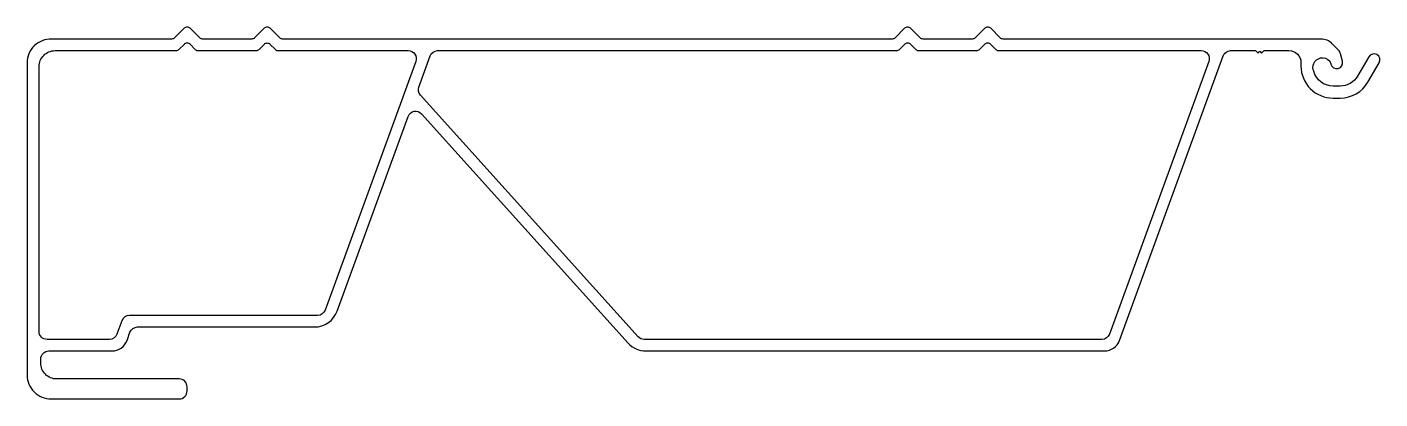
# Model space of a CAD drawing. Extents: x 608 to 777, y 169 to 216.
import ezdxf

# ---------------------------------------------------------------- set-up
doc = ezdxf.new("R2010")
doc.units = 0
doc.layers.get('0').update_dxf_attribs({"linetype": 'CONTINUOUS'})

msp = doc.modelspace()

# ---------------------------------------------------------------- linework, layer by layer
for points in [[(607.8, 172.12, 0.414214), (610.8, 169.12), (626.8, 169.12, 0.414214), (627.8, 170.12), (627.8, 170.62, 0.414214), (626.8, 171.62), (611.51, 171.62, -0.414214), (609.51, 173.62), (609.51, 174.12, -0.414214), (610.51, 175.12), (618.41, 175.12, 0.315299), (620.29, 176.44), (620.66, 177.46, -0.315299), (621.6, 178.12), (643.72, 178.12, 0.315299), (646.54, 180.1), (655.4, 204.45, -0.565773), (657.08, 204.78), (682.89, 176.11, 0.212557), (685.12, 175.12), (742.39, 175.12, 0.315299), (744.27, 176.44), (757.21, 212.01, -0.315299), (758.15, 212.67), (761.27, 212.67), (761.57, 212.37), (761.8, 212.6), (762.02, 212.37), (762.32, 212.67), (765.44, 212.67, -0.414214), (766.94, 211.17), (766.94, 210.74, 0.414214), (770.94, 206.74), (771.85, 206.74, 0.267949), (775.31, 208.74), (776.7, 211.15, 1), (775.4, 211.9), (774.01, 209.49, -0.267949), (771.85, 208.24), (770.94, 208.24, -0.338887), (768.53, 210.09), (768.48, 210.27, -0.493778), (769.64, 211.79), (769.69, 211.79, -0.343076), (770.66, 211.03), (770.67, 210.98, 1), (772.13, 211.35), (771.89, 212.29, 0.134954), (771.62, 212.75), (770.84, 213.54, 0.198912), (769.43, 214.12), (729.73, 214.12, -0.198912), (729.37, 214.27), (728.18, 215.47, 0.414214), (727.43, 215.47), (726.23, 214.27, -0.198912), (725.88, 214.12), (719.73, 214.12, -0.198912), (719.37, 214.27), (718.18, 215.47, 0.414214), (717.43, 215.47), (716.23, 214.27, -0.198912), (715.88, 214.12), (639.73, 214.12, -0.198912), (639.37, 214.27), (638.17, 215.47, 0.414214), (637.43, 215.47), (636.23, 214.27, -0.198912), (635.87, 214.12), (629.73, 214.12, -0.198912), (629.38, 214.27), (628.18, 215.47, 0.414214), (627.43, 215.47), (626.23, 214.27, -0.198912), (625.88, 214.12), (610.88, 214.12, 0.421859), (607.8, 211.12)], [(628.16, 213.49), (628.82, 212.82, 0.198912), (629.18, 212.67), (636.43, 212.67, 0.198912), (636.78, 212.82), (637.45, 213.49, -0.414214), (638.15, 213.49), (638.82, 212.82, 0.198912), (639.18, 212.67), (655.42, 212.68, -0.520567), (656.36, 211.33), (645.04, 180.23, -0.315299), (644.1, 179.57), (620.58, 179.57, 0.315299), (619.64, 178.91), (619.03, 177.23, -0.315299), (618.09, 176.57), (610.3, 176.57, -0.414214), (609.3, 177.57), (609.3, 210.67, -0.414214), (611.3, 212.67), (626.43, 212.67, 0.198912), (626.78, 212.82), (627.45, 213.49, -0.414214)], [(755.42, 211.33), (743.01, 177.23, -0.315299), (742.07, 176.57), (684.88, 176.57, -0.212557), (684.13, 176.9), (656.93, 207.11, -0.277325), (656.74, 208.12), (658.15, 212.01, -0.315299), (659.09, 212.67), (716.43, 212.67, 0.198912), (716.78, 212.82), (717.45, 213.49, -0.414214), (718.16, 213.49), (718.82, 212.82, 0.198912), (719.18, 212.67), (726.43, 212.67, 0.198912), (726.78, 212.82), (727.45, 213.49, -0.414214), (728.16, 213.49), (728.82, 212.82, 0.198912), (729.18, 212.67), (754.48, 212.67, -0.520567)]]:
    msp.add_lwpolyline(points, format="xyb", close=True)

doc.saveas('drawing.dxf')
